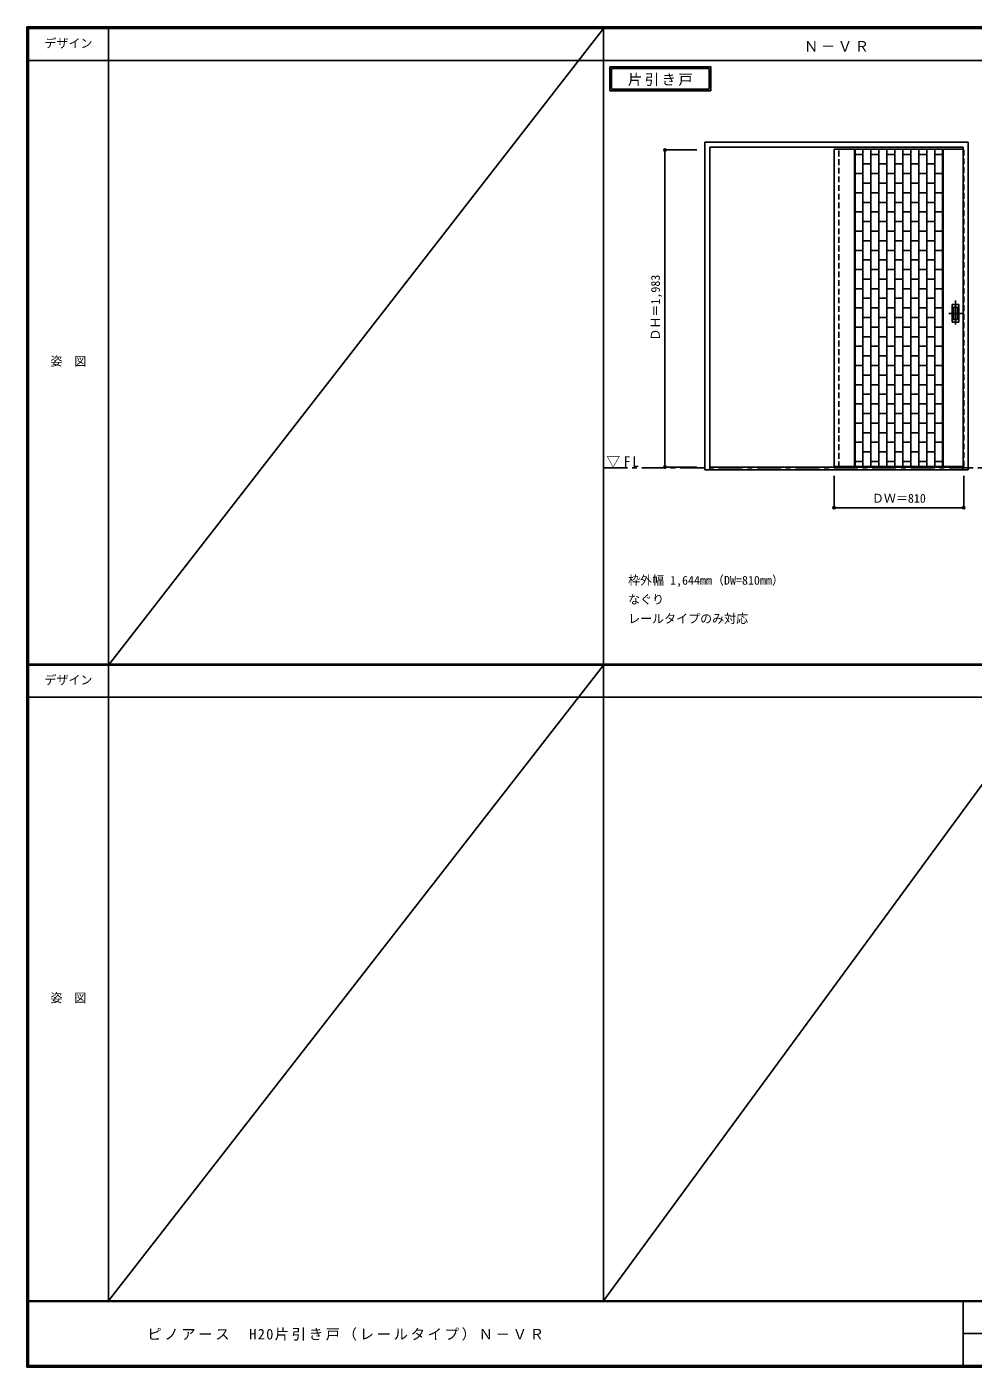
# Model space of a CAD drawing. Units: millimetres, scale not verified. Extents: x -6000 to 5700, y -4307 to 4260.
# Drawn here: x -6000 to -87, y -4205 to 4175 of the extents above; entities that cross this region are included whole.
import ezdxf
from ezdxf.enums import TextEntityAlignment as Align

# ---------------------------------------------------------------- set-up
doc = ezdxf.new("R2010")
doc.units = ezdxf.units.MM
doc.header["$LTSCALE"] = 30
doc.header["$PDMODE"] = 32
doc.header["$PDSIZE"] = 15
doc.linetypes.add('CHAIN1', pattern=[8, 5, -1, 1, -1])
doc.linetypes.add('DASHED1', pattern=[1.8, 1.2, -0.6])
for name, color, linetype in [('0-1_通り芯', 4, 'CHAIN1'), ('0-2_扉', 4, 'DASHED1'), ('0-3_仕上げ', 7, 'Continuous'), ('0-4_枠', 3, 'Continuous'), ('0-6_引手', 3, 'Continuous'), ('0-A_文字', 7, 'Continuous'), ('0-B_寸法', 7, 'Continuous'), ('0-C_ハッチ', 4, 'Continuous'), ('F-0_補助線', 7, 'Continuous'), ('F-1_枠', 6, 'Continuous'), ('F-A_文字', 7, 'Continuous')]:
    doc.layers.add(name, color=color, linetype=linetype)
doc.styles.add('ＭＳ ゴシック', font='')
doc.styles.get('ＭＳ ゴシック').set_extended_font_data('MS Gothic')

msp = doc.modelspace()

# ---------------------------------------------------------------- linework, layer by layer
at = {"layer": '0-1_通り芯'}
for p, q in [((-197.25, 2464.5), (-197.25, 2302.5)), ((-156.25, 2383.5), (-238.25, 2383.5))]:
    msp.add_line(p, q, dxfattribs=at)
at = {"layer": '0-1_通り芯', "color": 7}
msp.add_line((-2397.5, 1418), (3233.5, 1418), dxfattribs=at)
at = {"layer": '0-2_扉'}
for p, q in [((-956.25, 3409), (-956.25, 3405)), ((-149.25, 3409), (-146.25, 3409))]:
    msp.add_line(p, q, dxfattribs=at)
at = {"layer": '0-2_扉', "color": 3, "linetype": 'Continuous'}
for p, q in [((-956.25, 3409), (-956.25, 1426)), ((-149.25, 3409), (-956.25, 3409)), ((-149.25, 1426), (-956.25, 1426))]:
    msp.add_line(p, q, dxfattribs=at)
at = {"layer": '0-2_扉'}
msp.add_lwpolyline([(-149.25, 1426), (-146.25, 1426), (-146.25, 3409)], dxfattribs=at)
at = {"layer": '0-3_仕上げ'}
for p, q in [((-828.25, 3409), (-828.25, 1426)), ((-824.25, 3409), (-824.25, 1426)), ((-278.25, 1426), (-278.25, 3409)), ((-274.25, 1426), (-274.25, 3409))]:
    msp.add_line(p, q, dxfattribs=at)
at = {"layer": '0-4_枠'}
for p, q in [((-1763.25, 1406), (-1763.25, 3453)), ((-1763.25, 3453), (-119.25, 3453)), ((-119.25, 1406), (-119.25, 3453)), ((-1733.25, 1406), (-1733.25, 3423)), ((-1733.25, 3423), (-149.25, 3423)), ((-149.25, 1406), (-149.25, 3423)), ((-1763.25, 1406), (-119.25, 1406)), ((-1733.25, 1421), (-149.25, 1421))]:
    msp.add_line(p, q, dxfattribs=at)
at = {"layer": '0-4_枠', "color": 4, "linetype": 'DASHED1'}
for p, q in [((-956.25, 1421), (-956.25, 3423)), ((-926.25, 1421), (-926.25, 3423))]:
    msp.add_line(p, q, dxfattribs=at)
at = {"layer": '0-6_引手'}
for p, q in [((-218.25, 2437), (-218.25, 2330)), ((-216.75, 2438.5), (-177.75, 2438.5)), ((-176.25, 2330), (-176.25, 2437)), ((-216.75, 2328.5), (-177.75, 2328.5))]:
    msp.add_line(p, q, dxfattribs=at)
at = {"layer": '0-6_引手', "color": 7}
for p, q in [((-209.75, 2421), (-209.75, 2346)), ((-208.25, 2422.5), (-186.25, 2422.5)), ((-184.75, 2346), (-184.75, 2421)), ((-208.25, 2344.5), (-186.25, 2344.5))]:
    msp.add_line(p, q, dxfattribs=at)
at = {"layer": '0-6_引手'}
for centre, start, end in [((-216.75, 2437), 90, 180), ((-177.75, 2437), 0, 90), ((-216.75, 2330), 180, 270), ((-177.75, 2330), 270, 0)]:
    msp.add_arc(centre, 1.5, start, end, dxfattribs=at)
at = {"layer": '0-6_引手', "color": 7}
for centre, start, end in [((-208.25, 2421), 90, 180), ((-186.25, 2421), 0, 90), ((-208.25, 2346), 180, 270), ((-186.25, 2346), 270, 0)]:
    msp.add_arc(centre, 1.5, start, end, dxfattribs=at)
at = {"layer": '0-A_文字'}
for p, q in [((-2357.5, 3925), (-2357.5, 3775)), ((-2347.5, 3915), (-2347.5, 3785)), ((-2347.5, 3915), (-1736.47, 3915)), ((-1736.47, 3915), (-1736.47, 3785)), ((-2357.5, 3775), (-1726.47, 3775)), ((-2347.5, 3785), (-1736.47, 3785))]:
    msp.add_line(p, q, dxfattribs=at)
msp.add_lwpolyline([(-2357.5, 3925), (-1726.47, 3925), (-1726.47, 3775)], dxfattribs=at)
at = {"layer": '0-B_寸法', "color": 4}
for p, q in [((-2013.25, 3405), (-2013.25, 1422)), ((-2013.25, 3405), (-1813.25, 3405)), ((-2013.25, 1422), (-1813.25, 1422)), ((-956.25, 1168), (-956.25, 1368)), ((-146.25, 1168), (-146.25, 1368)), ((-146.25, 1168), (-956.25, 1168))]:
    msp.add_line(p, q, dxfattribs=at)
at = {"layer": '0-B_寸法'}
for p in [(-2013.25, 3405), (-2013.25, 1422), (-956.25, 1168), (-146.25, 1168)]:
    msp.add_point(p, dxfattribs=at)
at = {"layer": '0-C_ハッチ'}
for p, q in [((-824.25, 3377.5), (-776.25, 3377.5)), ((-776.25, 3409), (-776.25, 1426)), ((-726.25, 3409), (-726.25, 1426)), ((-726.25, 3377.5), (-676.25, 3377.5)), ((-676.25, 3409), (-676.25, 1426)), ((-626.25, 3409), (-626.25, 1426)), ((-626.25, 3377.5), (-576.25, 3377.5)), ((-576.25, 3409), (-576.25, 1426)), ((-526.25, 3409), (-526.25, 1426)), ((-526.25, 3377.5), (-476.25, 3377.5)), ((-476.25, 3409), (-476.25, 1426)), ((-426.25, 3409), (-426.25, 1426)), ((-426.25, 3377.5), (-376.25, 3377.5)), ((-376.25, 3409), (-376.25, 1426)), ((-326.25, 1426), (-326.25, 3409)), ((-326.25, 3377.5), (-278.25, 3377.5)), ((-776.25, 3317.5), (-726.25, 3317.5)), ((-676.25, 3317.5), (-626.25, 3317.5)), ((-576.25, 3317.5), (-526.25, 3317.5)), ((-476.25, 3317.5), (-426.25, 3317.5)), ((-376.25, 3317.5), (-326.25, 3317.5)), ((-824.25, 3257.5), (-776.25, 3257.5)), ((-776.25, 3197.5), (-726.25, 3197.5)), ((-726.25, 3257.5), (-676.25, 3257.5)), ((-676.25, 3197.5), (-626.25, 3197.5)), ((-626.25, 3257.5), (-576.25, 3257.5)), ((-576.25, 3197.5), (-526.25, 3197.5)), ((-526.25, 3257.5), (-476.25, 3257.5)), ((-476.25, 3197.5), (-426.25, 3197.5)), ((-426.25, 3257.5), (-376.25, 3257.5)), ((-376.25, 3197.5), (-326.25, 3197.5)), ((-326.25, 3257.5), (-278.25, 3257.5)), ((-824.25, 3137.5), (-776.25, 3137.5)), ((-726.25, 3137.5), (-676.25, 3137.5)), ((-626.25, 3137.5), (-576.25, 3137.5)), ((-526.25, 3137.5), (-476.25, 3137.5)), ((-426.25, 3137.5), (-376.25, 3137.5)), ((-326.25, 3137.5), (-278.25, 3137.5)), ((-824.25, 3017.5), (-776.25, 3017.5)), ((-776.25, 3077.5), (-726.25, 3077.5)), ((-726.25, 3017.5), (-676.25, 3017.5)), ((-676.25, 3077.5), (-626.25, 3077.5)), ((-626.25, 3017.5), (-576.25, 3017.5)), ((-576.25, 3077.5), (-526.25, 3077.5)), ((-526.25, 3017.5), (-476.25, 3017.5)), ((-476.25, 3077.5), (-426.25, 3077.5)), ((-426.25, 3017.5), (-376.25, 3017.5)), ((-376.25, 3077.5), (-326.25, 3077.5)), ((-326.25, 3017.5), (-278.25, 3017.5)), ((-776.25, 2957.5), (-726.25, 2957.5)), ((-676.25, 2957.5), (-626.25, 2957.5)), ((-576.25, 2957.5), (-526.25, 2957.5)), ((-476.25, 2957.5), (-426.25, 2957.5)), ((-376.25, 2957.5), (-326.25, 2957.5)), ((-824.25, 2897.5), (-776.25, 2897.5)), ((-726.25, 2897.5), (-676.25, 2897.5)), ((-626.25, 2897.5), (-576.25, 2897.5)), ((-526.25, 2897.5), (-476.25, 2897.5)), ((-426.25, 2897.5), (-376.25, 2897.5)), ((-326.25, 2897.5), (-278.25, 2897.5)), ((-824.25, 2777.5), (-776.25, 2777.5)), ((-776.25, 2837.5), (-726.25, 2837.5)), ((-726.25, 2777.5), (-676.25, 2777.5)), ((-676.25, 2837.5), (-626.25, 2837.5)), ((-626.25, 2777.5), (-576.25, 2777.5)), ((-576.25, 2837.5), (-526.25, 2837.5)), ((-526.25, 2777.5), (-476.25, 2777.5)), ((-476.25, 2837.5), (-426.25, 2837.5)), ((-426.25, 2777.5), (-376.25, 2777.5)), ((-376.25, 2837.5), (-326.25, 2837.5)), ((-326.25, 2777.5), (-278.25, 2777.5)), ((-776.25, 2717.5), (-726.25, 2717.5)), ((-676.25, 2717.5), (-626.25, 2717.5)), ((-576.25, 2717.5), (-526.25, 2717.5)), ((-476.25, 2717.5), (-426.25, 2717.5)), ((-376.25, 2717.5), (-326.25, 2717.5)), ((-824.25, 2657.5), (-776.25, 2657.5)), ((-726.25, 2657.5), (-676.25, 2657.5)), ((-626.25, 2657.5), (-576.25, 2657.5)), ((-526.25, 2657.5), (-476.25, 2657.5)), ((-426.25, 2657.5), (-376.25, 2657.5)), ((-326.25, 2657.5), (-278.25, 2657.5)), ((-824.25, 2537.5), (-776.25, 2537.5)), ((-776.25, 2597.5), (-726.25, 2597.5)), ((-726.25, 2537.5), (-676.25, 2537.5)), ((-676.25, 2597.5), (-626.25, 2597.5)), ((-626.25, 2537.5), (-576.25, 2537.5)), ((-576.25, 2597.5), (-526.25, 2597.5)), ((-526.25, 2537.5), (-476.25, 2537.5)), ((-476.25, 2597.5), (-426.25, 2597.5)), ((-426.25, 2537.5), (-376.25, 2537.5)), ((-376.25, 2597.5), (-326.25, 2597.5)), ((-326.25, 2537.5), (-278.25, 2537.5)), ((-776.25, 2477.5), (-726.25, 2477.5)), ((-676.25, 2477.5), (-626.25, 2477.5)), ((-576.25, 2477.5), (-526.25, 2477.5)), ((-476.25, 2477.5), (-426.25, 2477.5)), ((-376.25, 2477.5), (-326.25, 2477.5)), ((-824.25, 2417.5), (-776.25, 2417.5)), ((-776.25, 2357.5), (-726.25, 2357.5)), ((-726.25, 2417.5), (-676.25, 2417.5)), ((-676.25, 2357.5), (-626.25, 2357.5)), ((-626.25, 2417.5), (-576.25, 2417.5)), ((-576.25, 2357.5), (-526.25, 2357.5)), ((-526.25, 2417.5), (-476.25, 2417.5)), ((-476.25, 2357.5), (-426.25, 2357.5)), ((-426.25, 2417.5), (-376.25, 2417.5)), ((-376.25, 2357.5), (-326.25, 2357.5)), ((-326.25, 2417.5), (-278.25, 2417.5)), ((-824.25, 2297.5), (-776.25, 2297.5)), ((-726.25, 2297.5), (-676.25, 2297.5)), ((-626.25, 2297.5), (-576.25, 2297.5)), ((-526.25, 2297.5), (-476.25, 2297.5)), ((-426.25, 2297.5), (-376.25, 2297.5)), ((-326.25, 2297.5), (-278.25, 2297.5)), ((-776.25, 2237.5), (-726.25, 2237.5)), ((-676.25, 2237.5), (-626.25, 2237.5)), ((-576.25, 2237.5), (-526.25, 2237.5)), ((-476.25, 2237.5), (-426.25, 2237.5)), ((-376.25, 2237.5), (-326.25, 2237.5)), ((-824.25, 2177.5), (-776.25, 2177.5)), ((-776.25, 2117.5), (-726.25, 2117.5)), ((-726.25, 2177.5), (-676.25, 2177.5)), ((-676.25, 2117.5), (-626.25, 2117.5)), ((-626.25, 2177.5), (-576.25, 2177.5)), ((-576.25, 2117.5), (-526.25, 2117.5)), ((-526.25, 2177.5), (-476.25, 2177.5)), ((-476.25, 2117.5), (-426.25, 2117.5)), ((-426.25, 2177.5), (-376.25, 2177.5)), ((-376.25, 2117.5), (-326.25, 2117.5)), ((-326.25, 2177.5), (-278.25, 2177.5)), ((-824.25, 2057.5), (-776.25, 2057.5)), ((-726.25, 2057.5), (-676.25, 2057.5)), ((-626.25, 2057.5), (-576.25, 2057.5)), ((-526.25, 2057.5), (-476.25, 2057.5)), ((-426.25, 2057.5), (-376.25, 2057.5)), ((-326.25, 2057.5), (-278.25, 2057.5)), ((-824.25, 1937.5), (-776.25, 1937.5)), ((-776.25, 1997.5), (-726.25, 1997.5)), ((-726.25, 1937.5), (-676.25, 1937.5)), ((-676.25, 1997.5), (-626.25, 1997.5)), ((-626.25, 1937.5), (-576.25, 1937.5)), ((-576.25, 1997.5), (-526.25, 1997.5)), ((-526.25, 1937.5), (-476.25, 1937.5)), ((-476.25, 1997.5), (-426.25, 1997.5)), ((-426.25, 1937.5), (-376.25, 1937.5)), ((-376.25, 1997.5), (-326.25, 1997.5)), ((-326.25, 1937.5), (-278.25, 1937.5)), ((-776.25, 1877.5), (-726.25, 1877.5)), ((-676.25, 1877.5), (-626.25, 1877.5)), ((-576.25, 1877.5), (-526.25, 1877.5)), ((-476.25, 1877.5), (-426.25, 1877.5)), ((-376.25, 1877.5), (-326.25, 1877.5)), ((-824.25, 1817.5), (-776.25, 1817.5)), ((-726.25, 1817.5), (-676.25, 1817.5)), ((-626.25, 1817.5), (-576.25, 1817.5)), ((-526.25, 1817.5), (-476.25, 1817.5)), ((-426.25, 1817.5), (-376.25, 1817.5)), ((-326.25, 1817.5), (-278.25, 1817.5)), ((-824.25, 1697.5), (-776.25, 1697.5)), ((-776.25, 1757.5), (-726.25, 1757.5)), ((-726.25, 1697.5), (-676.25, 1697.5)), ((-676.25, 1757.5), (-626.25, 1757.5)), ((-626.25, 1697.5), (-576.25, 1697.5)), ((-576.25, 1757.5), (-526.25, 1757.5)), ((-526.25, 1697.5), (-476.25, 1697.5)), ((-476.25, 1757.5), (-426.25, 1757.5)), ((-426.25, 1697.5), (-376.25, 1697.5)), ((-376.25, 1757.5), (-326.25, 1757.5)), ((-326.25, 1697.5), (-278.25, 1697.5)), ((-776.25, 1637.5), (-726.25, 1637.5)), ((-676.25, 1637.5), (-626.25, 1637.5)), ((-576.25, 1637.5), (-526.25, 1637.5)), ((-476.25, 1637.5), (-426.25, 1637.5)), ((-376.25, 1637.5), (-326.25, 1637.5)), ((-824.25, 1577.5), (-776.25, 1577.5)), ((-776.25, 1517.5), (-726.25, 1517.5)), ((-726.25, 1577.5), (-676.25, 1577.5)), ((-676.25, 1517.5), (-626.25, 1517.5)), ((-626.25, 1577.5), (-576.25, 1577.5)), ((-576.25, 1517.5), (-526.25, 1517.5)), ((-526.25, 1577.5), (-476.25, 1577.5)), ((-476.25, 1517.5), (-426.25, 1517.5)), ((-426.25, 1577.5), (-376.25, 1577.5)), ((-376.25, 1517.5), (-326.25, 1517.5)), ((-326.25, 1577.5), (-278.25, 1577.5)), ((-824.25, 1457.5), (-776.25, 1457.5)), ((-676.25, 1457.5), (-726.25, 1457.5)), ((-576.25, 1457.5), (-626.25, 1457.5)), ((-476.25, 1457.5), (-526.25, 1457.5)), ((-376.25, 1457.5), (-426.25, 1457.5)), ((-326.25, 1457.5), (-278.25, 1457.5))]:
    msp.add_line(p, q, dxfattribs=at)
at = {"layer": 'F-0_補助線'}
for p, q in [((-2397.5, 4165), (-5490, 184.5)), ((-2397.5, 184.5), (-5490, -3790)), ((515, 184.5), (-2397.5, -3790))]:
    msp.add_line(p, q, dxfattribs=at)
at = {"layer": 'F-1_枠'}
for p, q in [((-6000, 4175), (5700, 4175)), ((-6000, 4175), (-6000, -4205)), ((-6000, 4170), (5700, 4170)), ((-6000, 4165), (5700, 4165)), ((-5995, 4175), (-5995, -4205)), ((-5990, 4175), (-5990, -4205)), ((-5490, 4175), (-5490, -3790)), ((-2397.5, -3790), (-2397.5, 4175)), ((-6000, 3965), (5700, 3965)), ((-6000, 190.5), (5700, 190.5)), ((-6000, 187.5), (5700, 187.5)), ((-6000, 184.5), (5700, 184.5)), ((-6000, -15.5), (5700, -15.5)), ((5700, -3790), (-6000, -3790)), ((5700, -3795), (-6000, -3795)), ((-150, -3795), (-150, -4195)), ((-150, -3995), (5690, -3995.01)), ((5700, -4195), (-6000, -4195)), ((5700, -4200), (-6000, -4200)), ((5700, -4205), (-6000, -4205))]:
    msp.add_line(p, q, dxfattribs=at)

# ---------------------------------------------------------------- texts
at = {"layer": '0-A_文字', "style": 'ＭＳ ゴシック'}
for s, p in [('枠外幅 1,644mm（DW=810mm）', (-2243.25, 670.5)), ('なぐり', (-2243.25, 550.5)), ('レールタイプのみ対応', (-2243.25, 430.5))]:
    msp.add_text(s, height=54.99, dxfattribs=at).set_placement(p, align=Align.BOTTOM_LEFT)
at = {"layer": '0-A_文字', "char_height": 65.98, "attachment_point": 7, "style": 'ＭＳ ゴシック'}
for s, insert in [('\\T1.17;Ｎ－ＶＲ', (-1143.75, 4020)), ('\\T1.17;片引き戸', (-2244.48, 3805)), ('\\T1.26;\\W0.95;▽FL', (-2378.75, 1418))]:
    msp.add_mtext(s, dxfattribs=dict(at, insert=insert))
at = {"layer": '0-B_寸法', "style": 'ＭＳ ゴシック'}
msp.add_text('ＤＨ＝1,983', height=54.99, rotation=90, dxfattribs=at).set_placement((-2028.25, 2213.25), align=Align.BOTTOM_LEFT)
msp.add_text('ＤＷ＝810', height=54.99, dxfattribs=at).set_placement((-720, 1183), align=Align.BOTTOM_LEFT)
at = {"layer": 'F-A_文字', "style": 'ＭＳ ゴシック'}
for s, p in [('デザイン', (-5890, 4027.5)), ('姿\u3000図', (-5852.5, 2040.25)), ('デザイン', (-5890, 47)), ('姿\u3000図', (-5852.5, -1940.25))]:
    msp.add_text(s, height=54.99, dxfattribs=at).set_placement(p, align=Align.BOTTOM_LEFT)
at = {"layer": 'F-A_文字', "insert": (-5247.55, -4040), "char_height": 65.98, "attachment_point": 7, "style": 'ＭＳ ゴシック'}
msp.add_mtext('\\T1.18;ピノアース\u3000H20片引き戸（レールタイプ）Ｎ－ＶＲ', dxfattribs=at)

doc.saveas('drawing.dxf')
